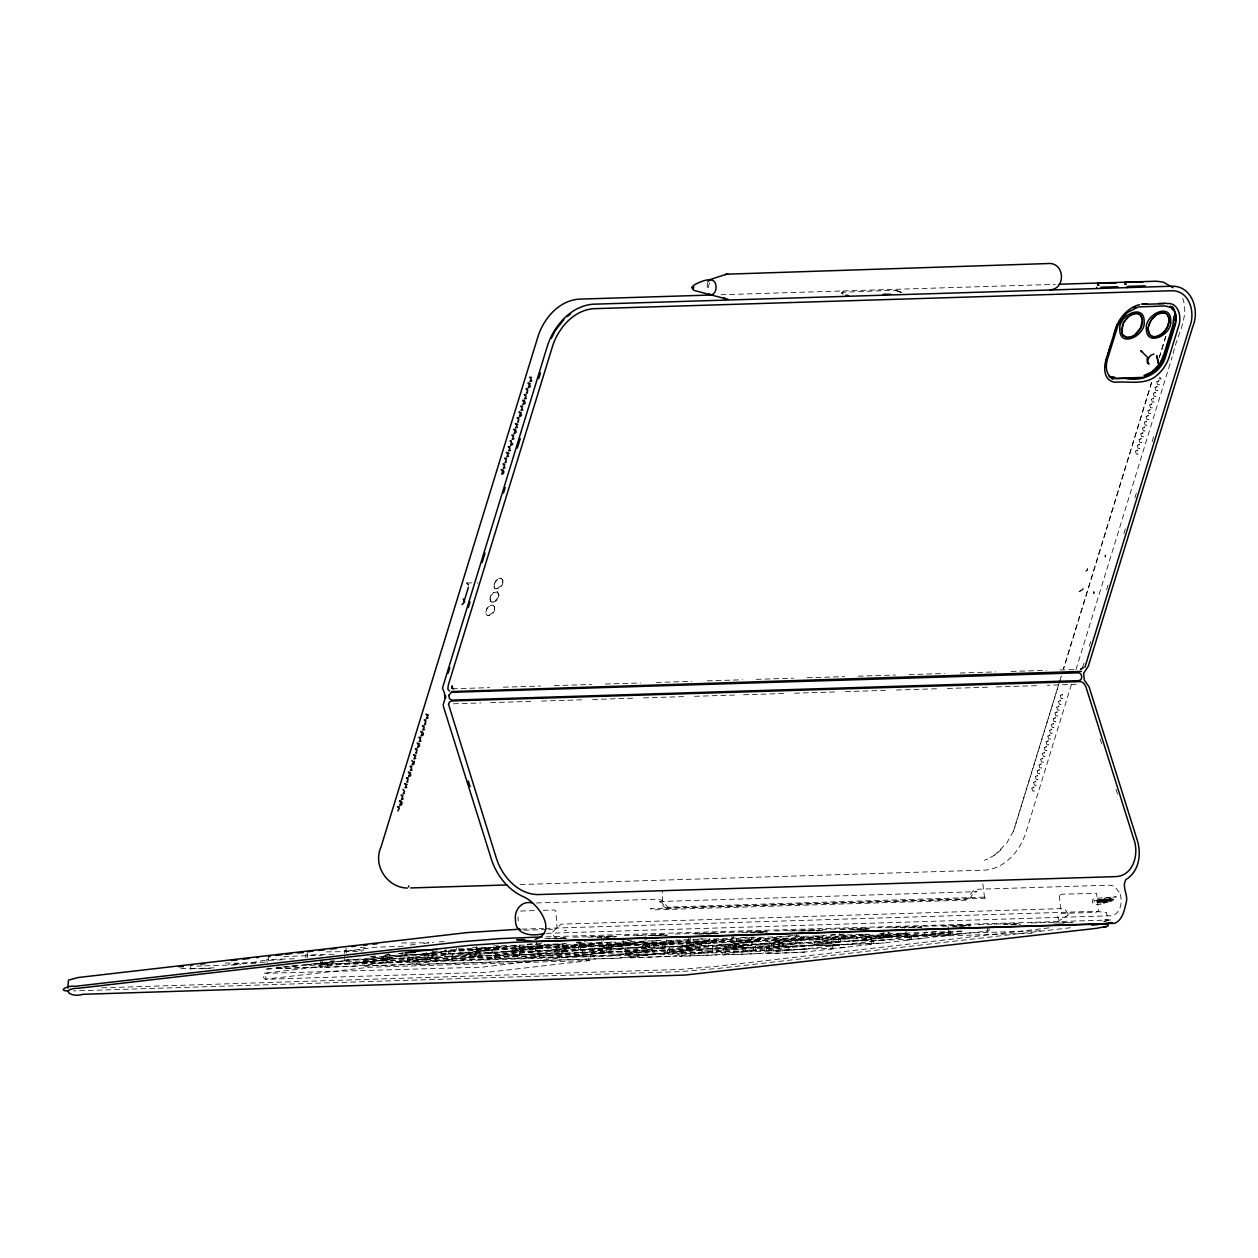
<?xml version="1.0" encoding="UTF-8"?>
<svg xmlns="http://www.w3.org/2000/svg" width="1258" height="1258" viewBox="0 0 1258 1258"><rect width="100%" height="100%" fill="white"/><g stroke="black" fill="none" stroke-linecap="round" stroke-linejoin="round"><path stroke-width="0.75" stroke-dasharray="5 3.75" d="M841.696 292.595L843.206 291.84M1087.683 568.931L1086.031 571.085M490.07 597.173L490.683 601.654M485.792 612.41L486.846 608.935L490.746 605.381M494.19 583.775L494.205 587.093M494.756 608.746C494.913 612.394 490.856 616.341 487.821 615.319M492.994 602.032C497.114 601.89 500.354 596.559 498.168 592.927M502.996 581.935C503.153 585.599 499.111 589.53 496.061 588.508M1103.172 899.423L1103.03 902.473L1104.618 904.093L1094.381 904.423L1092.557 902.804L1092.604 899.785L1093.973 898.526L1116.255 896.828L1103.706 898.306L1103.313 901.483M1061.17 676.427L1013.35 831.396M1159.216 357.634L1165.757 336.389M1014.876 827.104L1061.202 676.521M1159.231 357.728L1165.773 336.484M1071.423 684.509L1025.647 833.315C1019.798 851.147 1004.78 868.555 985.061 870.111L516.645 884.657M1075.983 669.665L1172.189 356.847M1173.164 353.687C1176.592 335.917 1189.785 316.922 1182.677 298.272M1089.255 646.266L1091.551 638.75M1106.568 589.939L1108.88 582.423M1123.881 533.612L1126.193 526.096M1134.858 497.932L1137.169 490.416M1152.171 441.605L1154.482 434.089M552.514 932.052L561.194 924.143L1061.61 908.606L1065.054 909.424L1068.671 914.613M1083.107 665.655L1084.05 663.155M707.421 282.547L707.043 290.472M494.331 583.869L496.045 580.504L498.986 578.57M490.211 597.283L490.824 595.427M498.593 596.905L494.363 601.733M1013.319 831.318L1006.762 843.002L994.606 855.063M495.102 582.139L497.523 579.388M490.982 595.537L493.403 592.785M709.622 282.908L708.175 286.682L709.245 290.802M994.795 924.74L994.182 924.63M233.957 964.587L243.313 962.842L268.064 962.071M345.934 951.268L374.9 947.274L403.346 946.205M476.515 946.598L476.326 952.636L478.244 952.683M489.283 606.199C485.95 607.96 484.33 613.873 487.396 615.697M997.987 852.515L1001.132 849.637M251.679 962.685L262.922 960.593L281.996 959.807M994.701 855.047L987.703 859.01M493.262 592.691L497.696 591.889L494.724 591.873M987.845 858.978L984.322 860.299M455.113 950.671L453.54 950.969M515.45 945.529L513.877 945.812M520.167 945.135L519.287 945.89L519.664 951.284L521.598 951.331M558.804 944.176L527.794 947.761L493.844 948.878L492.947 943.421M775.494 937.446L773.906 937.729M818.832 936.094L817.244 936.392M823.534 935.716L822.653 936.471L823.031 941.865L824.965 941.912M862.17 934.757L860.582 935.04M1079.741 591.512L1082.729 589.499L1083.248 586.039M516.912 945.466L484.456 949.098L449.987 950.167M560.266 944.113L526.693 947.887L491.862 948.878M776.957 937.383L744.484 941.031L711.949 942.132L710.015 942.1L709.764 938.499M820.295 936.046L787.822 939.679L755.287 940.795L753.353 940.748L753.102 937.147M863.633 934.694L831.161 938.326L797.226 939.459L796.314 934.002M498.844 578.46L501.816 578.491L500.338 578.145M497.114 588.634L502.021 585.096L502.838 580.583M490.604 605.271L493.419 605.177M488.875 615.429L493.781 611.891L494.598 607.394M899.926 291.746L901.2 292.595L894.815 290.409L898.291 291.023M1107.009 920.903L1103.486 921.532M1076.156 684.242L1047.458 685.327M843.159 292.029L842.042 292.265L894.91 290.236L899.957 291.746M1067.397 915.069L1068.294 914.943L1056.641 922.193L1029.264 923.042M324.58 966.254L326.152 965.955L325.775 960.562M386.552 959.602L388.124 959.319L387.747 953.91M384.901 962.936L386.489 962.653L385.451 956.693L370.56 957.071M447.172 954.445L448.744 954.146L448.367 948.752M429.89 958.266L431.478 957.967L431.085 952.573M496.879 949.617L498.467 949.334L498.089 943.925M490.51 953.092L492.082 952.809L491.674 946.33M434.387 961.395L435.976 961.112L435.598 955.703L434.466 955.105L394.949 956.395L363.971 959.807L364.631 962.763L400.469 961.552L432.327 958.046L433.177 954.885L401.554 958.533L364.804 959.838L363.971 960.546L364.348 965.955L404.966 964.697L437.438 961.049L437.674 958.03L403.614 961.851L362.32 963.141L363.766 966.128L410.234 964.288M564.638 943.626L562.625 944.538L563.002 949.947L564.936 949.979M473.228 956.913L474.816 956.63L474.439 951.221L472.002 950.639M533.848 951.756C538.754 952.117 531.379 942.682 537.024 944.679L569.78 943.563M516.566 955.577L519.617 955.215L519.853 952.196L485.792 956.017L450.647 957.118L451.213 959.98L453.588 960.09L487.145 958.863L517.667 955.53L517.777 949.884L515.34 949.287M577.186 950.403L578.759 950.12L577.972 943.311L615.555 942.053M559.904 954.224L561.493 953.926L561.115 948.532L558.678 947.934M620.524 949.067L622.097 948.768L621.719 943.374L620.587 942.761L585.222 944.019L556.24 948.013L556.618 953.422L558.552 953.454L591.087 952.353L623.559 948.705L623.811 945.686L621.766 946.016M687.23 940.434L688.818 940.135L688.441 934.741M670.231 944.239L671.819 943.94L671.442 938.547M730.568 939.081L732.156 938.783L731.779 933.389M713.569 942.887L715.157 942.604L714.78 937.194M756.907 941.55L758.495 941.251L758.118 935.858M700.706 953.124L702.294 952.841L701.256 946.881L657.336 948.469M733.257 948.831L734.845 948.548L734.468 943.138L732.03 942.556M800.245 940.198L801.833 939.899L801.456 934.505M793.877 943.673L795.449 943.39L794.663 936.581L827.434 935.638M867.705 934.222L865.693 935.134L866.07 940.528L868.004 940.575M744.044 951.787L745.632 951.488L745.255 946.095L742.833 945.497L710.77 946.582L680.657 949.994L679.776 950.749L680.153 956.143L714.623 955.074L747.095 951.441L747.331 948.406L713.27 952.227L678.125 953.328L679.587 956.332L719.906 954.665M776.595 947.494L778.183 947.195L777.806 941.802L775.368 941.204M843.583 938.845L845.172 938.562L844.794 933.153M837.215 942.321L838.787 942.038L838.001 935.244L873.146 934.144M787.382 950.435L788.97 950.136L788.593 944.742L786.171 944.145L754.108 945.245L723.995 948.642L723.114 949.397L723.492 954.791L757.961 953.721L790.433 950.089L790.669 947.054L756.608 950.891L721.463 951.976L722.925 954.979L763.244 953.312M830.72 949.082L832.309 948.799L831.931 943.406L830.799 942.792L795.433 944.05L766.452 948.045L766.83 953.454L768.764 953.485L801.299 952.385L833.771 948.736L834.007 945.717L831.978 946.047M908.402 940.119L909.99 939.82L909.613 934.427L908.48 933.813L843.175 936.141M947.243 935.638L948.815 935.339L948.438 929.945M986.083 931.14L987.656 930.857L987.278 925.448M325.822 963.203L327.866 962.873L327.615 965.892L325.68 966.207M535.09 948.705L537.135 948.375L536.883 951.41L504.411 955.042L471.876 956.159L469.942 956.111L470.13 950.073L500.165 946.236L499.316 949.413L467.457 952.904L432.406 954.162L431.337 951.488M578.428 947.353L580.473 947.022L580.221 950.057L547.749 953.69L513.28 954.759L512.902 949.365L513.783 948.611L545.941 945.072L578.381 944.711M909.66 937.068L911.688 936.738L911.452 939.773L881.229 943.233L818.282 945.387L816.348 945.356L815.97 939.946L816.851 939.207L846.87 935.48L846.021 938.641L814.162 942.148L778.325 943.358L777.664 940.386L819.524 938.72M948.501 932.587L950.529 932.257L950.277 935.276L915.541 939.066L865.488 940.717L864.042 937.713L923.183 935.512M869.561 944.601L871.637 944.286L871.259 938.893L869.986 938.264M870.819 941.55L873.445 941.11L873.194 944.145L838.882 948.013L754.029 950.734L753.023 947.714L839.589 945.025L964.446 930.936M588.477 954.743L590.662 954.35L590.238 960.483L487.821 972.245L266.948 979.259C262.78 980.941 261.743 971.176 266.098 973.315L482.16 967.166L606.293 952.526L606.529 949.491L572.469 953.328L537.323 954.413L537.889 957.291L540.264 957.401L573.821 956.159L604.831 952.589L604.453 947.18L602.016 946.598M410.218 944.994L416.036 944.318M423.773 943.421L433.46 942.305M385.608 954.995L389.508 954.539M399.242 953.422L403.126 952.966M384.948 955.231L391.883 954.523M398.55 953.658L404.368 952.982M276.493 968.141L285.299 967.119M276.021 968.283L299.341 965.594L276.147 967.355M559.606 938.704L567.264 937.918M360.842 962.81L389.587 959.256L389.838 956.237L343.984 960.514M527.118 944.302L534.854 943.406M540.956 943.437L526.442 944.915M576.258 942.289L580.127 941.849M576.494 942.997L586.228 941.865M611.844 941.833L605.963 943.201L606.34 948.595L608.274 948.642M627.632 940.748L631.516 940.308M657.132 940.276L649.301 941.849L649.678 947.243L651.613 947.29M702.404 938.704L693.205 939.868L693.016 945.906L694.951 945.937M747.677 937.131L736.543 938.515L736.355 944.554L738.289 944.601M753.746 937.163L707.987 939.27L708.427 946.189L677.763 949.664L643.294 950.734L642.917 945.324L643.797 944.569L675.955 941.047L708.396 940.67M817.684 930.857L823.503 930.181M1106.207 899.108L1094.051 900.508L1094.193 902.442L1113.566 900.288M792.949 935.559L779.881 937.163L779.693 943.217L781.627 943.248M799.034 935.59L751.325 937.933L752.771 940.937L793.09 939.27M1112.544 899.596L1113.817 899.722L1112.843 900.382M862.972 929.285L868.618 928.656M1105.153 901.263L1106.081 901.153M830.484 934.883L838.221 933.986M844.322 934.018L829.808 935.496M879.861 933.578L889.595 932.445M927.791 932.351L789.694 947.636L329.344 961.977M931.675 931.911L939.443 931.014M847.939 944.396L789.458 950.498L288.538 966.065M1049.141 927.885L714.969 966.49L680.075 969.446L98.47 987.923M1070.542 927.728L718.9 968.345L680.028 971.648L73.546 990.927M845.407 947.478L836.554 948.186M444.499 950.23L446.386 950.042M319.06 963.832L308.462 964.603M429.387 953.847L383.643 956.001M472.819 949.491L444.672 950.828M489.724 948.689L448.524 950.23M317.409 967.166L276.21 968.707M362.398 962.496L318.982 964.477L320.428 967.481L360.747 965.83M423.018 957.322L382.699 958.989L381.237 955.986M472.725 952.51L424.575 954.633L426.037 957.637L466.356 955.986M405.736 961.143L395.138 961.898M449.075 959.791L438.476 960.562M509.694 954.633L469.376 956.3L467.913 953.297L503.058 952.196L541.459 948.107L541.427 942.588M492.413 958.454L481.814 959.209M553.033 953.297L512.714 954.948L511.251 951.944L546.397 950.859L584.797 946.755L584.766 941.236M663.076 943.311L622.757 944.978L621.31 941.975L661.205 940.512M706.509 938.955L664.649 940.622L665.089 947.541L630.148 952.29L631.06 957.747L671.285 956.41L703.143 952.919L703.993 949.759L669.932 953.58L628.497 954.869L629.944 957.873L676.568 956.017M535.751 957.102L525.152 957.857M596.371 951.944L556.052 953.595L554.589 950.608L589.735 949.507L628.135 945.403L628.104 939.883M646.077 947.117L597.943 949.255L598.588 952.227L633.34 951.142L666.284 947.51L667.149 944.333L635.479 947.872M706.414 941.959L665.215 943.5M579.089 955.765L568.49 956.52M689.415 945.78L641.281 947.903L641.926 950.875L676.678 949.79L709.622 946.158L710.487 942.997L678.817 946.535M732.848 941.424L690.988 943.091L691.648 946.047L727.486 944.837L759.345 941.33L760.194 938.169L730.159 941.99L729.97 948.029L731.904 948.076L764.439 946.96L794.977 943.642L796.912 943.327L797.163 940.292L763.103 944.129L727.957 945.214L729.404 948.217L769.723 946.551M749.752 940.622L708.553 942.148M732.754 944.428L684.619 946.566L685.264 949.523L720.016 948.453L752.96 944.805L753.825 941.644L722.186 945.293M776.186 940.072L734.326 941.739L734.986 944.711L770.824 943.484L802.683 939.978L803.532 936.817L773.497 940.638L773.308 946.692L775.242 946.724L807.778 945.623L838.315 942.289L840.25 941.975L840.501 938.955L806.441 942.777L771.296 943.877L772.742 946.865L813.061 945.214M776.092 943.075L765.493 943.846M836.428 937.933L795.229 939.459M709.103 951.724L698.505 952.479M819.43 941.739L808.831 942.494M752.441 950.372L741.843 951.127M962.024 931.014L924.378 932.555L925.825 935.559L961.93 934.034M884.343 939.993L814.335 942.541L815.782 945.529L884.248 942.997M806.677 948.972L764.801 950.623L766.264 953.627L806.582 951.976M923.089 938.515L912.49 939.27M496.753 946.897L535.043 946.063M606.812 936.911L614.533 936.361M316.308 967.198L277.672 968.644M440.646 955.199L651.157 948.375L652.289 948.972L652.666 954.382L617.332 958.187L413.835 964.414L414.024 958.376L449.593 954.24L450.458 951.064L418.82 954.728M421.917 957.369L383.8 958.863L382.888 953.407M650.15 935.575L667.259 934.725M514.962 951.19L475.744 952.825L474.297 949.821L509.443 948.721L543.503 944.9L542.654 948.06L505.464 951.913M558.3 949.853L519.082 951.473L517.636 948.469L552.781 947.384L586.841 943.547L585.992 946.724L548.803 950.576M601.639 948.501L562.42 950.12L560.974 947.117L596.119 946.032L630.179 942.211L629.33 945.371L592.141 949.224M638.608 950.623L600.491 952.133L599.579 946.676L630.572 942.509L665.057 942.022M756.781 938.814L795.072 937.981M800.119 937.477L838.41 936.644M910.179 927.492L921.658 926.816M953.218 926.155L970.138 925.322M272.184 968.707L263.472 969.273M462.158 953.375L493.796 949.727L492.932 952.888L456.764 956.63L426.604 957.464L426.226 952.054M360.511 962.685L351.8 963.251M695.265 934.049L718.098 933.153M271.036 968.739L264.479 969.163M366.88 961.411L266.507 972.937L265.564 973.692L265.941 979.086L369.459 967.245L588.98 960.499L588.602 955.105L587.046 954.476L366.88 961.411L368.232 961.316M1098.69 899.942L1098.643 902.033M1104.461 899.91L1103.942 902.033M1105.326 901.263C1090.01 899.722 1113.456 905.697 1111.018 899.155L1100.357 899.737L1100.608 901.829M1101.3 902.222L1104.886 901.939M375.482 956.064L370.67 956.379M918.922 932.618L881.339 933.892L882 936.864L916.752 935.779L949.696 932.131L950.12 929.458M1113.361 899.58C1105.766 895.114 1097.542 903.606 1111.427 901.168M1097.275 900.13L1104.367 899.91M1098.218 900.02L1107.276 899.58L1107.402 901.656M1097.652 900.083C1096.52 905.697 1110.908 901.813 1108.204 899.486M788.577 940.795L755.429 944.491L756.011 950.608M306.323 964.965L345.651 960.75L346.076 958.061M439.294 941.833L444.939 941.629M742.66 932.414L767.066 931.628M443.87 951.504L409.841 955.121L408.96 955.876L409.337 961.269L411.256 961.316M487.208 950.152L453.179 953.784L452.298 954.523L452.676 959.933L454.594 959.964M530.546 948.815L496.517 952.432L495.636 953.187L496.014 958.58L497.948 958.627M573.884 947.463L539.855 951.079L538.974 951.834L539.352 957.244L541.286 957.275M617.222 946.126L583.193 949.743L582.312 950.498L582.69 955.891L584.624 955.938M660.56 944.774L626.531 948.39L625.651 949.145L626.028 954.539L627.962 954.586M703.898 943.421L669.869 947.054L668.989 947.793L669.366 953.202L671.3 953.234M747.236 942.085L713.207 945.702L712.327 946.456L712.704 951.85L714.638 951.897M524.067 945.057L493.686 946.016M334.03 954.24L305.474 955.058L306.04 957.936M852.169 941.141L889.359 937.289L890.208 934.128L856.148 937.949L821.002 939.05L822.449 942.053L861.667 940.418L888.164 937.336L888.132 931.816M611.828 955.168L649.018 951.315L649.867 948.155L615.807 951.976L580.661 953.077L581.227 955.954L583.602 956.049L617.159 954.822L648.169 951.237L647.791 945.843L645.354 945.245M655.166 953.831L692.356 949.979L693.205 946.802L659.145 950.639L623.999 951.724L624.566 954.602L626.94 954.696L660.497 953.47L691.507 949.884L691.129 944.491L688.692 943.893M203.324 968.723L179.375 968.518M205.258 968.66L213.027 968.408M720.944 294.734L1055.258 284.355M1105.467 557.058C1104.257 557.152 1105.452 552.309 1105.672 556.932M466.86 583.02L471.986 582.863M452.408 688.786L489.645 687.639M503.373 687.198L540.625 686.05M554.338 685.626L591.59 684.462M605.318 684.038L640.605 682.937M656.283 682.449L691.57 681.364M707.263 680.877L742.55 679.776M756.262 679.351L793.515 678.188M807.243 677.763L844.48 676.615M858.208 676.175L895.46 675.027M909.172 674.602L944.475 673.502M960.153 673.014L995.44 671.914M1011.117 671.426L1046.404 670.341M1060.132 669.916L1075.134 669.649M453.446 703.788L480.902 702.939M490.699 702.624L531.867 701.351M541.663 701.052L582.847 699.763M592.644 699.464L633.812 698.19M643.609 697.875L684.777 696.602M694.589 696.303L735.757 695.014M743.588 694.778L784.756 693.488M794.569 693.189L835.737 691.916M845.533 691.601L886.701 690.327M896.498 690.029L937.682 688.739M947.478 688.441L988.646 687.167M996.493 686.915L1037.661 685.641M536.443 902.961L657.258 899.203L661.928 900.241L667.636 907.112L986.539 897.048L985.517 898.212L666.237 908.119L661.708 902.458L657.761 901.577L977.026 891.67C971.459 891.67 971.836 899.328 967.072 900.115L652.839 909.88L650.386 908.685L965.908 899.218C971.003 898.306 970.594 889.217 977.199 889.264L1109.682 885.16L1114.336 886.182L1119.636 892.803M520.545 911.044L535.672 910.572M543.236 910.336L554.574 909.99L555.894 911.059L557.074 927.917L555.91 929.08L548.614 929.442M521.803 929.112L543.346 928.451M545.296 928.388L1094.885 911.327L1106.411 912.459L1108.282 920.431M524.036 930.212L546.727 929.505M546.365 933.31L1111.82 915.745C1121.365 913.308 1122.859 900.476 1119.589 892.645M546.051 936.833L1113.047 919.897M565.66 937.446L554.857 937.572L553.378 935.339M573.491 937.194L616.53 935.858M624.345 935.622L667.385 934.285M675.216 934.034L718.239 932.697M720.205 932.634L767.144 931.187M774.975 930.936L819.964 929.536M821.914 929.473L868.869 928.027M876.684 927.775L921.674 926.375M923.639 926.328L970.578 924.866M978.41 924.614L1021.433 923.278M401.695 942.981L428.726 942.808M544.745 938.531L558.41 938.783M588.084 937.179L601.104 936.88L602.142 942.824L571.132 946.409L537.182 947.541L536.285 942.085M637.051 935.669L644.442 935.527M789.772 930.92L818.455 930.7M840.611 929.347L861.793 929.347M891.45 927.759L904.471 927.445L905.508 933.405L874.499 936.99L840.564 938.106L839.652 932.65M942.289 926.187L947.809 926.108M548.048 938.767L565.707 938.216M597.078 937.241L616.687 936.628M648.074 935.653L667.684 935.04M699.055 934.065L718.68 933.467M750.051 932.492L767.71 931.942M801.047 930.904L818.691 930.354M852.043 929.316L869.687 928.766M901.074 927.791L920.683 927.193M952.054 926.218L969.714 925.668M1003.051 924.63L1020.71 924.08M1054.047 923.042L1071.69 922.491M554.762 938.767L566.54 938.389M603.84 937.241L615.618 936.864M654.899 935.653L666.677 935.276M705.942 934.065L717.72 933.703M757.001 932.477L766.814 932.178M808.045 930.889L819.823 930.527M857.138 929.363L868.916 929.002M908.182 927.775L921.925 927.35M959.241 926.187L971.019 925.825M1010.284 924.614L1020.096 924.3M1059.378 923.089L1073.121 922.649M360.433 947.541L368.39 947.966M363.798 950.057L344.315 950.576L344.881 953.454M326.404 951.881L361.691 951.441M472.395 947.337L491.705 947.4M458.321 948.846L1041.813 930.731L1041.97 932.886M283.773 956.473L322.583 955.278M432.941 951.819L1032.142 933.2M294.23 958.785L266.649 959.54L267.199 962.417M225.418 962.999L239.099 963.251M343.748 960.137L374.397 959.083L405.06 955.624L405.029 950.105M344.598 960.2L375.607 959.052L404.934 955.75L406.869 955.451L406.696 952.888M255.578 963.266L228.185 964.351M330.65 960.923L334.455 960.813M196.987 966.097L202.837 965.908M204.787 965.845L240.797 964.729M302.628 964.776L344.44 960.782L344.409 955.262M213.986 967.827L189.345 968.849M586.118 954.492L587.046 954.476M434.906 954.02L432.988 953.989L432.61 948.579M391.568 955.372L389.65 955.325M367.918 962.669L365.999 962.622L365.622 957.228M324.58 964.005L322.661 963.974L322.284 958.565M1111.946 899.045L1112.088 901.121M1110.075 899.266L1110.216 901.341M1101.395 899.643L1101.426 901.719M1102.338 899.549L1102.385 901.593M1106.332 899.706L1106.49 901.766M1099.413 899.863L1099.571 901.923M1105.405 899.8L1105.546 901.86M1096.724 900.193L1096.866 902.253M1109.273 901.451L1109.131 899.376M535.295 947.62L576.4 946L602.991 942.902L603.415 940.229M566.635 930.621L564.402 930.291M493.136 602.126L491.941 601.922M1107.889 920.117L1104.98 919.472L1105.043 921.454M666.598 908.512L662.809 905.713L662.243 890.664M477.112 582.706L478.04 583.209M899.203 291.18L901.2 292.406M843.379 294.199L842.152 293.35M1079.002 591.417L1082.918 589.625L1083.673 587.156L1082.823 585.505M501.549 578.963L502.445 579.639M495.621 588.87L494.646 588.146M497.413 592.361L499.017 595.443M493.293 605.758L494.19 606.435M1087.604 568.569L1087.431 570.487L1085.701 571.038M491.516 602.283L489.787 599.012M838.567 938.106L879.767 936.581L906.358 933.483L906.782 930.794M578.538 946.189L619.738 944.664L646.329 941.566L646.754 938.877M841.775 293.145L842.671 293.963L841.822 292.957M502.288 579.529L502.98 580.693M494.048 586.983L494.803 588.241M494.048 606.325L494.74 607.488M1057.664 916.359L1058.827 919.645M1100.137 738.855L1102.48 746.324M1115.988 789.301L1118.331 796.77M1159.609 377.086L1161.181 379.004L1159.341 378.847L1158.508 377.117M982.86 884.012L984.7 898.621M988.945 928.247L989.118 930.794L987.184 931.109L956.662 934.427L928.341 935.417L926.407 935.37L926.03 929.976M948.469 926.659L948.501 932.178L917.837 935.638L883.368 936.707L882.99 931.313M733.43 936.188L733.005 938.877L698.866 942.509L667.212 943.5L666.426 939.836M690.092 937.525L690.28 940.072L688.346 940.386L657.808 943.72L625.273 944.837L623.339 944.789L622.962 939.396M645.102 936.078L645.134 941.597L614.47 945.057L580.001 946.142L579.624 940.732M517.966 916.956L518.233 920.825M456.402 948.076L455.978 950.749L424.119 954.256L389.068 955.514L387.999 952.841M345.966 947.997L346.343 953.391M321.01 961.474L321.199 964.021L323.573 964.131L357.13 962.905L388.187 959.555L387.338 962.732L351.155 966.459L321.01 967.292L320.633 961.898M307.125 952.479L307.502 957.873M268.284 956.961L268.536 960.562M190.618 965.94L190.87 969.541M1059.22 895.57L1061.186 913.371L1095.749 912.443L1098.549 911.106L1096.583 893.29L1062.004 894.218L1059.22 895.57M1031.875 788.153L1032.598 790.952L1034.438 791.125L1032.865 789.206L1034.123 786.926L1031.875 788.153M1033.651 782.366L1034.375 785.181L1036.215 785.338L1034.642 783.419L1035.916 781.139L1033.651 782.366M1035.428 776.595L1036.152 779.394L1037.992 779.551L1036.419 777.633L1037.693 775.368L1035.428 776.595M1037.205 770.808L1037.929 773.607L1039.768 773.764L1038.196 771.846L1039.47 769.582L1037.205 770.808M1038.998 765.021L1039.706 767.82L1041.545 767.993L1039.973 766.059L1041.247 763.795L1038.998 765.021M1040.775 759.234L1041.482 762.034L1043.338 762.206L1041.75 760.288L1043.024 758.008L1040.775 759.234M1042.552 753.448L1043.275 756.262L1045.115 756.42L1043.542 754.501L1044.8 752.237L1042.552 753.448M1044.329 747.677L1045.052 750.476L1046.892 750.633L1045.319 748.714L1046.577 746.45L1044.329 747.677M1046.106 741.89L1046.829 744.689L1048.669 744.846L1047.096 742.928L1048.354 740.663L1046.106 741.89M1047.883 736.103L1048.606 738.902L1050.446 739.075L1048.873 737.157L1050.131 734.876L1047.883 736.103M1049.659 730.316L1050.383 733.115L1052.223 733.288L1050.65 731.37L1051.924 729.09L1049.659 730.316M1051.436 724.529L1052.16 727.344L1054 727.501L1052.427 725.583L1053.701 723.319L1051.436 724.529M1053.213 718.758L1053.937 721.557L1055.776 721.715L1054.204 719.796L1055.478 717.532L1053.213 718.758M1055.006 712.971L1055.714 715.771L1057.553 715.944L1055.981 714.009L1057.255 711.745L1055.006 712.971M1056.783 707.185L1057.491 709.984L1059.346 710.157L1057.758 708.238L1059.032 705.958L1056.783 707.185M1058.56 701.398L1059.283 704.213L1061.123 704.37L1059.55 702.451L1060.809 700.187L1058.56 701.398M1060.337 695.627L1061.06 698.426L1062.9 698.583L1061.327 696.665L1062.585 694.4L1060.337 695.627M1093.344 592.141C1094.067 597 1095.105 589.656 1093.344 592.141M1135.502 451.229L1136.226 454.028L1138.065 454.185L1136.493 452.267L1137.751 450.002L1135.502 451.229M1137.279 445.442L1138.003 448.241L1139.842 448.414L1138.27 446.48L1139.528 444.216L1137.279 445.442M1139.056 439.655L1139.779 442.454L1141.619 442.627L1140.047 440.709L1141.305 438.429L1139.056 439.655M1140.833 433.868L1141.556 436.683L1143.396 436.841L1141.824 434.922L1143.082 432.658L1140.833 433.868M1142.61 428.097L1143.333 430.896L1145.173 431.054L1143.601 429.135L1144.859 426.871L1142.61 428.097M1144.387 422.311L1145.11 425.11L1146.95 425.267L1145.378 423.348L1146.651 421.084L1144.387 422.311M1146.164 416.524L1146.887 419.323L1148.727 419.496L1147.154 417.577L1148.428 415.297L1146.164 416.524M1147.941 410.737L1148.664 413.536L1150.504 413.709L1148.931 411.791L1150.205 409.51L1147.941 410.737M1149.733 404.95L1150.441 407.765L1152.297 407.922L1150.708 406.004L1151.982 403.739L1149.733 404.95M1151.51 399.179L1152.234 401.978L1154.073 402.135L1152.501 400.217L1153.759 397.953L1151.51 399.179M1153.287 393.392L1154.011 396.191L1155.85 396.349L1154.278 394.43L1155.536 392.166L1153.287 393.392M1155.064 387.606L1155.787 390.405L1157.627 390.578L1156.055 388.659L1157.313 386.379L1155.064 387.606M1156.841 381.819L1157.564 384.633L1159.404 384.791L1157.832 382.872L1159.09 380.608L1156.841 381.819M1151.542 382.621L1063.45 669.004L1151.557 382.699M476.515 953.533L475.666 956.709L443.807 960.2L407.969 961.426L407.309 958.454L442.454 957.369L476.515 953.533M563.191 950.844L562.342 954.004L530.483 957.511L494.646 958.722L493.985 955.765L529.131 954.68L563.191 950.844M654.364 951.3L653.515 954.46L618.323 958.234L414.747 964.572L412.467 964.556L411.806 961.599L615.838 955.341L654.364 951.3M673.517 940.858L672.668 944.019L640.809 947.526L604.972 948.736L604.312 945.78L639.457 944.679L673.517 940.858M716.856 939.506L716.006 942.682L684.148 946.173L648.31 947.4L647.65 944.428L682.795 943.343L716.856 939.506M736.543 945.466L735.694 948.626L703.835 952.133L667.998 953.344L667.338 950.372L702.483 949.287L736.543 945.466M779.881 944.113L779.032 947.274L747.173 950.781L711.336 951.991L710.676 949.035L745.821 947.934L779.881 944.113M686.821 943.343L687.167 949.444L721.101 948.312L752.111 944.727L751.734 939.333L750.601 938.72L717.249 939.82L686.821 943.343"/><path stroke-width="1.5" d="M692.765 288.302C693.457 283.459 693.771 292.658 692.199 287.311C694.683 289.639 691.963 288.601 692.733 286.289C692.387 288.035 693.048 290.284 692.56 287.28C691.853 287.233 694.086 287.767 692.529 288.208C693.504 286.777 692.891 285.173 692.796 288.805C692.482 287.956 692.718 289.497 693.016 287.469C690.799 286.541 694.164 289.922 692.812 287.249M445.568 695.297L445.757 698.19M1121.633 330.272L1123.378 322.85L1128.395 316.796M1142.343 320.774L1140.456 328.102L1134.401 335.163M1148.538 331.955L1148.129 327.976M1172.802 325.743L1173.887 316.261M1173.918 320.491L1174.029 318.321M692.529 286.808L692.387 287.532M516.236 432.265L515.513 429.45L513.673 429.293L515.245 431.211L513.987 433.475L515.088 433.444M408.929 885.899L408.598 886.953M692.686 287.233L692.906 286.258L692.419 287.453M1148.271 328.071L1148.35 326.514M1147.06 358.782L1147.39 362.807M1106.317 360.26L1107.04 357.178M1148.507 326.624L1149.954 322.017M468.432 587.234L463.479 603.321L461.938 604.595M448.1 673.266L449.829 667.636M468.291 607.567L470.036 601.937M482.144 562.515L485.038 553.127M503.499 493.073L505.229 487.444M517.352 448.021L520.246 438.633M538.707 378.579L540.437 372.95M1107.653 355.416L1110.484 345.997M1113.959 334.942L1115.626 329.25M1172.77 325.633L1162.596 358.483M1084.915 667.196L1189.722 326.671C1195.76 312.456 1189.313 289.686 1170.884 290.755L593.273 308.697C573.522 310.474 558.568 327.913 552.671 345.824L448.257 685.217L447.848 689.18L449.578 691.067M1116.239 327.489L1117.308 324.501M1122.702 324.312L1121.947 332.772M1148.884 325.114L1151.636 319.296L1156.149 315.066M1163.603 355.416L1160.285 363.012M1153.932 354.143C1149.718 354.552 1145.771 360.653 1149.01 364.112L1147.988 363.405M551.24 338.512L555.454 330.272L563.914 319.595M1123.52 322.944L1125.202 320.224M1160.222 362.949L1161.48 360.716M436.715 949.523L405.28 950.498L78.578 988.238C59.346 988.521 70.857 998.223 82.635 994.323L685.264 975.044L1096.599 928.325L1108.156 925.998C1108.723 921.579 1098.517 925.385 1095.671 924.205L514.145 942.289L469.045 945.387L405.438 952.668L415.25 952.353M529.995 386.819L530.467 385.986M521.095 415.738L521.567 414.904M512.21 444.656L512.682 443.822M503.31 473.574L503.782 472.741M422.814 735.317L423.286 734.483M419.732 746.057L417.467 747.283L418.741 745.003L417.169 743.085L419.59 743.965M413.913 764.235L414.244 761.31M410.36 775.809L410.831 774.975M401.475 804.727L401.947 803.893M1150.897 320.727L1153.838 317.016M1158.807 365.056L1151.793 372.022L1143.978 375.497M1158.87 365.103L1156.81 355.951L1158.87 365.103L1155.615 368.909M708.018 281.493L710.424 279.465L726.196 274.291M268.284 956.961L270.313 956.049M1126.052 318.887L1130.8 315.113M692.938 287.327L693.74 286.698L692.372 287.626M567.154 316.623L570.566 313.997M1154.828 315.868L1157.376 314.28M1151.919 372.006L1153.806 370.56M1129.432 315.789L1134.59 313.682M693.41 287.17C693.048 287.437 694.086 288.994 692.828 288.286M531.772 381.032L529.995 381.426L531.253 379.161L529.681 377.243L531.521 377.4M526.426 398.393L524.649 398.786L525.923 396.506L524.35 394.587L526.19 394.76M522.872 409.951L521.095 410.344L522.353 408.079L520.781 406.161L522.636 406.318M517.541 427.311L515.764 427.704L517.022 425.424L515.45 423.506L517.871 424.386M513.987 438.869L512.195 439.262L513.468 436.998L511.896 435.079L513.736 435.237M510.418 450.443L508.641 450.836L509.915 448.556L508.342 446.637L510.182 446.81M508.641 456.229L506.864 456.607L508.138 454.342L506.565 452.424L508.971 453.305M505.087 467.787L503.31 468.18L504.568 465.916L502.996 463.998L504.835 464.155M428.145 717.972L426.368 718.365L427.626 716.085L426.053 714.167L428.475 715.047M424.591 729.53L422.814 729.923L424.072 727.659L422.499 725.74L424.339 725.897M421.037 741.104L419.244 741.497L420.518 739.217L418.945 737.298L420.785 737.471M415.69 758.448L413.913 758.841L415.187 756.577L413.615 754.658L416.021 755.539M412.137 770.022L410.36 770.415L411.618 768.135L410.045 766.216L411.885 766.389M406.806 787.366L405.029 787.76L406.287 785.495L404.714 783.577L407.136 784.457M403.252 798.94L401.459 799.333L402.733 797.053L401.16 795.135L403 795.308M397.905 810.891L399.179 808.627L397.607 806.708L399.446 806.865M1157.234 314.186L1162.439 312.723M1133.411 336.106L1128.127 337.506M1081.424 671.41L451.952 691.538M1131.901 314.374L1135.848 313.557M1158.476 313.541L1164.735 313.022M1130.659 337.05C1138.789 334.597 1145.299 324.281 1141.132 316.198M1157.234 336.232C1164.248 333.684 1169.405 326.152 1168.839 318.651M1145.818 375.041L1147.831 374.271M191.185 965.295L192.631 965.028M693.756 285.126C699.794 281.902 715.425 274.181 716.069 286.62C716.384 290.032 714.591 295.017 710.487 294.812L693.818 290.315M535.122 939.364C558.316 932.068 538.66 904.062 524.476 897.19C508.531 890.522 496.831 875.851 491.516 859.654L443.681 707.326L443.193 704.952L444.907 699.039L444.42 692.655L442.423 688.173L547.513 345.588C554.07 325.633 570.739 306.197 592.738 304.216L1171.182 286.242C1191.782 285.11 1199.896 310.144 1192.836 326.42L1088.312 666.205L1083.72 673.187L1084.207 679.949L1089.066 686.837L1136.823 838.85C1141.761 852.971 1139.654 871.118 1125.989 879.546C1121.224 886.686 1128.788 895.083 1126.083 902.914C1124.369 910.367 1122.482 920.196 1114.525 923.356L535.295 941.346L516.676 939.742L524.507 939.49M726.605 274.197L1047.835 263.551C1064.677 261.711 1066.564 289.324 1049.675 289.859M725.143 274.558L727.69 273.929M1133.993 307.77L1136.021 307.267M1096.661 287.296L1096.74 287.28M1111.978 922.617L1091.913 925.259M1105.452 927.036L1106.301 926.863M1104.052 927.303L1104.87 927.146M1139.606 304.656C1128.913 306.952 1118.551 317.991 1115.343 329.407L1106.081 359.489C1103.077 369.333 1104.508 380.938 1114.934 382.243C1128.772 381.032 1145.661 385.577 1157.077 375.183C1162.722 370.355 1166.968 363.924 1169.169 356.832L1178.416 326.766C1182.284 316.686 1178.211 302.062 1166.889 303.603M308.006 951.724L313.022 951.127M231.472 960.546L237.275 959.87M243.093 959.194L248.895 958.533M276.115 955.388L281.934 954.712M285.802 954.272L291.604 953.595M318.824 950.45L324.643 949.774M330.445 949.114L336.106 948.485M351.863 946.629L355.731 946.189M363.483 945.293L367.352 944.852M1129.621 337.521L1125.816 337.207M1154.702 336.672C1163.839 336.138 1171.497 325.02 1168.226 316.356M1156.196 336.704L1153.492 336.625M373.154 944.176L376.96 943.83M256.648 957.637L258.425 957.448M200.808 964.084L204.614 963.738M297.265 952.966L303.209 952.589M713.113 294.97L578.774 299.152C559.071 300.693 544.038 318.101 538.188 335.933L381.017 846.98C372.541 865.646 387.448 887.786 407.45 888.054M1059.173 284.229L1156.385 281.21L1163.273 282.091L1172.991 287.72M1097.511 283.239L1116.208 282.94M1124.841 282.39L1142.94 281.949M1100.876 287.217L1117.875 286.698M1128.206 286.368L1145.205 285.849M882.99 294.466L890.648 294.23M882.943 294.655L886.764 294.545M1141.729 303.98L1147.375 303.791M1158.665 303.445L1166.182 303.209M1142.437 304.357L1164.012 303.697M529.319 387.181L528.203 387.212L529.476 384.948L527.904 383.03M527.542 392.968L526.426 392.999L527.7 390.735L526.127 388.801L527.967 388.974M1125.879 378.406C1142.862 382.133 1161.307 373.233 1165.757 355.967L1174.956 326.058C1176.938 319.894 1177.158 311.811 1171.701 307.298L1172.928 308.147L1165.285 305.93L1138.364 306.952L1127.577 312.393L1122.026 318.353L1117.953 325.633L1107.622 358.656C1105.64 364.82 1105.42 372.918 1110.877 377.416L1109.65 376.567M1141.619 378.045L1114.824 378.674L1109.037 376.142M523.674 400.343L522.573 400.374L524.146 402.293L522.872 404.557L525.121 403.346L524.413 400.531M520.419 416.099L519.318 416.131L520.576 413.866L519.004 411.948L521.425 412.828M518.642 421.886L517.541 421.917L518.799 419.637L517.227 417.719L519.067 417.892M511.22 440.819L510.119 440.85L511.691 442.785L510.418 445.049L511.534 445.017M506.188 462.362L505.087 462.394L506.345 460.129L504.772 458.211L506.628 458.368M502.319 469.737L501.219 469.769L502.791 471.687L501.533 473.967L502.634 473.936M425.691 724.105L424.591 724.136L425.849 721.872L424.276 719.953L426.116 720.111M422.138 735.678L421.037 735.71L422.295 733.445L420.722 731.527M416.791 753.023L415.69 753.055L416.964 750.79L415.392 748.872L417.231 749.029M413.237 764.597L412.137 764.628L413.41 762.364L411.822 760.445M409.683 776.155L408.583 776.186L409.841 773.922L408.268 772.003L410.69 772.884M407.906 781.941L406.806 781.973L408.064 779.708L406.491 777.79L408.331 777.947M404.353 793.515L403.236 793.546L404.51 791.266L402.937 789.348M400.783 805.073L399.682 805.104L400.956 802.84L399.384 800.921L401.223 801.079L402.057 802.808M410.658 887.944L506.832 884.956M532.559 903.087C521.928 899.957 514.066 910.053 515.466 919.802C515.182 935.354 532.873 936.707 544.415 933.373M519.837 929.175L467.205 932.587L78.232 977.513L68.451 980.155L67.869 988.112M542.135 936.958L501.47 938.547L461.45 941.723L74.678 986.382C69.961 984.888 56.374 990.565 67.602 990.958M183.353 966.521L179.013 966.71M848.537 295.536L845.958 295.19M1135.707 313.446L1137.059 313.604M1112.056 377.023L1114.557 377.148M1112.025 378.627L1113.22 378.815L1111.207 378.391M728.099 299.373L709.591 294.561M1163.493 312.676L1165.726 313.431M1136.902 313.509L1138.16 313.84M1152.391 336.389L1153.728 336.782M1127.152 337.6L1122.686 334.754M520.246 930.322L518.783 928.53M529.005 382.982L530.326 383.91M421.823 731.48L423.396 733.398M1138.003 313.745L1139.15 314.248M1151.4 335.98L1152.627 336.546M1110.562 377.133L1116.679 378.359L1143.601 377.337L1154.372 371.912L1159.923 365.936L1164.012 358.656L1174.327 325.633C1176.497 319.139 1176.466 310.223 1170.034 306.15M466.86 583.02L468.479 584.907M710.581 294.844L708.867 293.649M1165.584 313.321L1167.314 314.673M1139.009 314.154L1140.723 315.491M1151.636 336.138L1149.906 334.785M1125.061 336.955L1123.331 335.619M1166.606 313.997L1167.943 315.522M464.422 601.418L463.589 599.28M1141.981 351.815L1140.833 350.668L1148.523 358.31M503.058 469.942L503.892 471.656M1140.503 315.333L1142.484 319.642M1150.064 334.895L1148.758 332.945M1172.535 306.905L1174.06 309.248M1171.638 308.021L1172.535 309.767M1167.723 315.365L1168.839 317.614M1149.419 334.03L1148.067 329.344M1122.183 333.779L1122.844 334.864M463.29 599.217L464.689 601.969M1122.325 333.873L1121.57 331.467M468.306 780.982L470.067 786.58M1105.955 366.707L1105.813 364.631M1175.192 313.541L1175.349 315.947L1175.302 315.113M448.729 695.422L449.515 698.725L451.858 700.124L1078.609 680.641C1083.154 680.389 1082.556 672.543 1078.059 672.841L451.308 692.325L448.729 695.422M451.764 687.371L453.635 688.834L451.858 688.268L452.094 685.862L451.764 687.371M1119.793 329.187C1119.321 348.655 1145.708 335.572 1144.182 321.859C1144.654 302.392 1118.268 315.475 1119.793 329.187M1146.384 328.369C1145.912 347.837 1172.283 334.754 1170.758 321.042C1171.229 301.574 1144.843 314.657 1146.384 328.369M448.493 704.197L496.517 858.742C502.382 876.496 517.667 894.029 537.528 894.58L1115.138 876.637C1133.835 876.276 1139.528 853.003 1133.521 838.394L1085.811 686.491L1083.736 683.157L1080.826 681.584L452.015 700.942L449.609 701.87L448.493 704.197M1083.012 667.149L1082.478 668.218L1083.012 667.149M1081.597 669.02L1080.653 669.303L1081.597 669.02M1127.781 287.39L1126.57 287.296L1127.86 287.453M725.803 298.901L723.633 298.162L725.803 298.901M1126.067 284.434L1124.966 283.962L1126.067 284.434M1098.737 285.283L1097.636 284.811L1098.737 285.283M1145.708 283.019L1145.708 283.019M1118.378 283.868L1118.378 283.868"/></g></svg>
